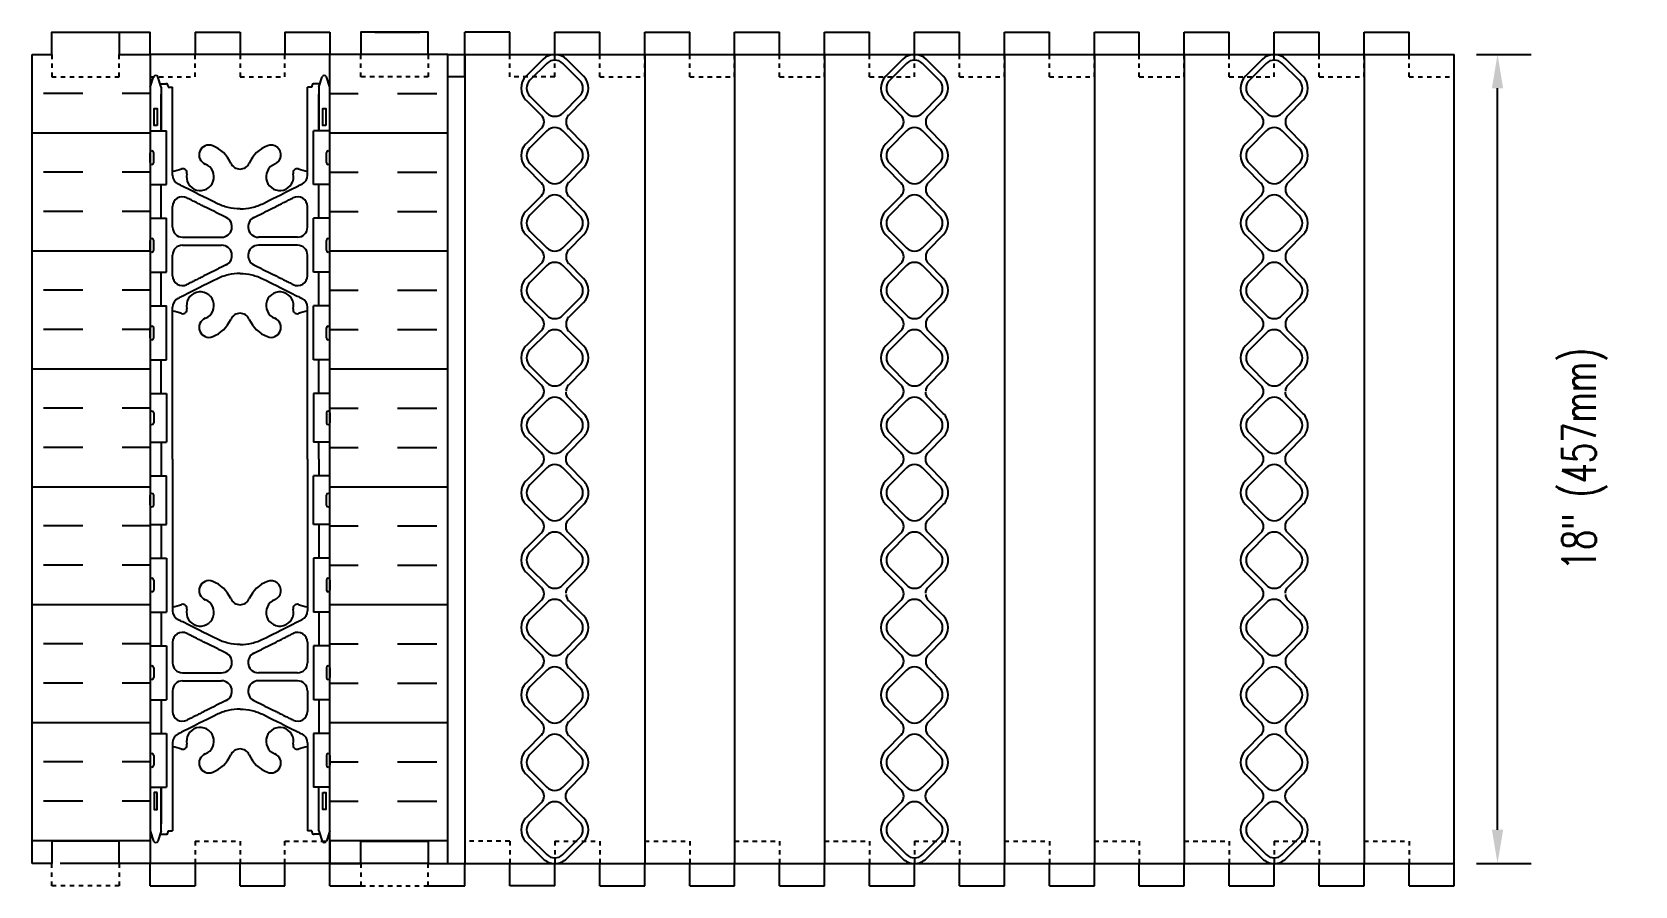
# Model space of a CAD drawing. Header units: inches. Extents: x 135.7 to 175.7, y 43.9 to 89.4.
# Drawn here: x 139.54 to 175.18, y 70.38 to 89.38 of the extents above; entities that cross this region are included whole.
import ezdxf

# ---------------------------------------------------------------- set-up
doc = ezdxf.new("R2010")
doc.units = ezdxf.units.IN
doc.header["$MEASUREMENT"] = 0
doc.linetypes.add('DASHED2', pattern=[0.375, 0.25, -0.125])
for name, color, linetype in [('HATCH', 12, 'Continuous'), ('line25', 2, 'Continuous'), ('LINE50', 5, 'Continuous'), ('LINE8', 8, 'Continuous'), ('LINE9', 9, 'Continuous'), ('TEXT', 4, 'Continuous'), ('Web_Edge', 9, 'Continuous')]:
    doc.layers.add(name, color=color, linetype=linetype)
doc.styles.add('DIM', font='romans.shx', dxfattribs={"width": 0.7})
doc.dimstyles.new('ext_8', dxfattribs={"dimscale": 8, "dimtxt": 0.09375, "dimasz": 0.09375, "dimexe": 0.09375, "dimexo": 0.0625, "dimgap": 0.0625, "dimtad": 1, "dimdec": 4, "dimzin": 3, "dimdsep": 46, "dimlunit": 4, "dimtxsty": 'DIM', "dimcen": 0.09, "dimdle": 0.09375, "dimclrt": 4, "dimadec": 0, "dimazin": 0, "dimtfac": 1, "dimtdec": 4, "dimtmove": 2, "dimatfit": 3, "dimfxl": 0, "dimfrac": 2, "dimtolj": 1, "dimtzin": 0, "dimarcsym": 0})

# ---------------------------------------------------------------- blocks, each defined once
blk = doc.blocks.new('*D17')
at = {"layer": 'Defpoints', "color": 0}
for p in [(171.162, 88.884), (172.128, 88.884), (171.162, 70.884)]:
    blk.add_point(p, dxfattribs=at)
at = {"layer": 'TEXT', "color": 0, "lineweight": -2}
for p, q in [((171.662, 88.884), (172.878, 88.884)), ((172.128, 71.634), (172.128, 88.134)), ((171.662, 70.884), (172.878, 70.884))]:
    blk.add_line(p, q, dxfattribs=at)
at = {"layer": 'TEXT', "color": 0}
for points in [[(172.003, 88.134), (172.253, 88.134), (172.128, 88.884)], [(172.003, 71.634), (172.253, 71.634), (172.128, 70.884)]]:
    blk.add_solid(points, dxfattribs=at)
at = {"layer": 'TEXT', "color": 4, "insert": (174.066, 79.884), "char_height": 0.75, "attachment_point": 5, "rotation": 90, "style": 'DIM'}
blk.add_mtext('\\A1;18" (457mm)', dxfattribs=at)
blk = doc.blocks.new('WEB_INSERT_FRONT')
for p, q in [((-0.265, 8.89), (-0.64, 8.515)), ((0.64, 8.515), (0.265, 8.89)), ((-0.64, 7.985), (-0.297, 7.641)), ((0.309, 7.653), (0.64, 7.985)), ((0.25, 7.512), (0.25, 7.488)), ((-0.297, 7.359), (-0.64, 7.015)), ((0.64, 7.015), (0.309, 7.347)), ((-0.64, 6.485), (-0.297, 6.141)), ((0.309, 6.153), (0.64, 6.485)), ((-0.297, 5.859), (-0.64, 5.515)), ((0.25, 6.012), (0.25, 5.988)), ((0.64, 5.515), (0.309, 5.847)), ((-0.64, 4.985), (-0.297, 4.641)), ((0.309, 4.653), (0.64, 4.985)), ((-0.297, 4.359), (-0.64, 4.015)), ((0.25, 4.512), (0.25, 4.488)), ((0.64, 4.015), (0.309, 4.347)), ((-0.297, 3.141), (-0.64, 3.485)), ((0.309, 3.153), (0.64, 3.485)), ((-0.297, 2.859), (-0.64, 2.515)), ((0.25, 3.012), (0.25, 2.988)), ((0.64, 2.515), (0.309, 2.847)), ((-0.64, 1.985), (-0.297, 1.641)), ((0.309, 1.653), (0.64, 1.985)), ((-0.297, 1.359), (-0.64, 1.015)), ((-0.64, 0.485), (-0.297, 0.141)), ((-0.297, -0.141), (-0.64, -0.485)), ((-0.64, -1.015), (-0.297, -1.359)), ((-0.297, -1.641), (-0.64, -1.985)), ((-0.64, -2.515), (-0.297, -2.859)), ((-0.297, -3.141), (-0.64, -3.485)), ((0.64, -3.485), (0.309, -3.153)), ((-0.64, -4.015), (-0.297, -4.359)), ((0.309, -4.347), (0.64, -4.015)), ((0.25, -4.488), (0.25, -4.512)), ((-0.297, -4.641), (-0.64, -4.985)), ((0.64, -4.985), (0.309, -4.653)), ((-0.64, -5.515), (-0.297, -5.859)), ((0.309, -5.847), (0.64, -5.515)), ((0.25, -5.988), (0.25, -6.012)), ((-0.297, -6.141), (-0.64, -6.485)), ((0.64, -6.485), (0.309, -6.153)), ((-0.64, -7.015), (-0.297, -7.359)), ((0.297, -7.359), (0.64, -7.015)), ((-0.297, -7.641), (-0.64, -7.985)), ((0.64, -7.985), (0.297, -7.641)), ((-0.64, -8.515), (-0.265, -8.89)), ((0.265, -8.89), (0.64, -8.515))]:
    blk.add_line(p, q)
for points in [[(-0.552, 8.073), (-0.177, 7.698, 0.414214), (0.177, 7.698), (0.552, 8.073, 0.414214), (0.552, 8.427), (0.177, 8.802, 0.414214), (-0.177, 8.802), (-0.552, 8.427, 0.414214)], [(-0.552, 6.573), (-0.177, 6.198, 0.414214), (0.177, 6.198), (0.552, 6.573, 0.414214), (0.552, 6.927), (0.177, 7.302, 0.414214), (-0.177, 7.302), (-0.552, 6.927, 0.414214)], [(-0.552, 5.073), (-0.177, 4.698, 0.414214), (0.177, 4.698), (0.552, 5.073, 0.414214), (0.552, 5.427), (0.177, 5.802, 0.414214), (-0.177, 5.802), (-0.552, 5.427, 0.414214)], [(-0.552, 3.573), (-0.177, 3.198, 0.414214), (0.177, 3.198), (0.552, 3.573, 0.414214), (0.552, 3.927), (0.177, 4.302, 0.414214), (-0.177, 4.302), (-0.552, 3.927, 0.414214)], [(-0.552, 3.573), (-0.177, 3.198, 0.414214), (0.177, 3.198), (0.552, 3.573, 0.414214), (0.552, 3.927), (0.177, 4.302, 0.414214), (-0.177, 4.302), (-0.552, 3.927, 0.414214)], [(-0.552, 2.073), (-0.177, 1.698, 0.414214), (0.177, 1.698), (0.552, 2.073, 0.414214), (0.552, 2.427), (0.177, 2.802, 0.414214), (-0.177, 2.802), (-0.552, 2.427, 0.414214)], [(-0.552, 0.573), (-0.177, 0.198, 0.414214), (0.177, 0.198), (0.552, 0.573, 0.414214), (0.552, 0.927), (0.177, 1.302, 0.414214), (-0.177, 1.302), (-0.552, 0.927, 0.414214)], [(-0.552, -0.927), (-0.177, -1.302, 0.414214), (0.177, -1.302), (0.552, -0.927, 0.414214), (0.552, -0.573), (0.177, -0.198, 0.414214), (-0.177, -0.198), (-0.552, -0.573, 0.414214)], [(-0.552, -2.427), (-0.177, -2.802, 0.414214), (0.177, -2.802), (0.552, -2.427, 0.414214), (0.552, -2.073), (0.177, -1.698, 0.414214), (-0.177, -1.698), (-0.552, -2.073, 0.414214)], [(-0.552, -3.927), (-0.177, -4.302, 0.414214), (0.177, -4.302), (0.552, -3.927, 0.414214), (0.552, -3.573), (0.177, -3.198, 0.414214), (-0.177, -3.198), (-0.552, -3.573, 0.414214)], [(-0.552, -5.427), (-0.177, -5.802, 0.414214), (0.177, -5.802), (0.552, -5.427, 0.414214), (0.552, -5.073), (0.177, -4.698, 0.414214), (-0.177, -4.698), (-0.552, -5.073, 0.414214)], [(-0.552, -6.927), (-0.177, -7.302, 0.414214), (0.177, -7.302), (0.552, -6.927, 0.414214), (0.552, -6.573), (0.177, -6.198, 0.414214), (-0.177, -6.198), (-0.552, -6.573, 0.414214)], [(-0.552, -8.427), (-0.177, -8.802, 0.414214), (0.177, -8.802), (0.552, -8.427, 0.414214), (0.552, -8.073), (0.177, -7.698, 0.414214), (-0.177, -7.698), (-0.552, -8.073, 0.414214)]]:
    blk.add_lwpolyline(points, format="xyb", close=True)
blk.add_lwpolyline([(0.25, -2.988, -0.198912), (0.309, -2.847), (0.64, -2.515, 0.414214), (0.64, -1.985), (0.309, -1.653, -0.198912), (0.25, -1.512), (0.25, -1.488, -0.198912), (0.309, -1.347), (0.64, -1.015, 0.414214), (0.64, -0.485), (0.309, -0.153, -0.198912), (0.25, -0.012), (0.25, 0.012, -0.198912), (0.309, 0.153), (0.64, 0.485, 0.414214), (0.64, 1.015), (0.309, 1.347, -0.198912), (0.25, 1.488)], format="xyb")
for centre, radius, start, end in [((0, 8.625), 0.375, 45, 135), ((-0.375, 8.25), 0.375, 135, 225), ((0.375, 8.25), 0.375, 315, 45), ((-0.438, 7.5), 0.2, 315, 45), ((0.45, 7.512), 0.2, 135, 180), ((0.45, 7.488), 0.2, 180, 225), ((-0.375, 6.75), 0.375, 135, 225), ((0.375, 6.75), 0.375, 315, 45), ((-0.438, 6), 0.2, 315, 45), ((0.45, 6.012), 0.2, 135, 180), ((0.45, 5.988), 0.2, 180, 225), ((-0.375, 5.25), 0.375, 135, 225), ((0.375, 5.25), 0.375, 315, 45), ((-0.438, 4.5), 0.2, 315, 45), ((0.45, 4.512), 0.2, 135, 180), ((0.45, 4.488), 0.2, 180, 225), ((-0.375, 3.75), 0.375, 135, 225), ((0.375, 3.75), 0.375, 315, 45), ((-0.438, 3), 0.2, 315, 45), ((0.45, 3.012), 0.2, 135, 180), ((0.45, 2.988), 0.2, 180, 225), ((-0.375, 2.25), 0.375, 135, 225), ((0.375, 2.25), 0.375, 315, 45), ((-0.438, 1.5), 0.2, 315, 45), ((0.45, 1.512), 0.2, 135, 180), ((-0.375, 0.75), 0.375, 135, 225), ((-0.438, 0), 0.2, 315, 45), ((-0.375, -0.75), 0.375, 135, 225), ((-0.438, -1.5), 0.2, 315, 45), ((-0.375, -2.25), 0.375, 135, 225), ((-0.438, -3), 0.2, 315, 45), ((0.45, -3.012), 0.2, 180, 225), ((-0.375, -3.75), 0.375, 135, 225), ((0.375, -3.75), 0.375, 315, 45), ((-0.438, -4.5), 0.2, 315, 45), ((0.45, -4.488), 0.2, 135, 180), ((0.45, -4.512), 0.2, 180, 225), ((-0.375, -5.25), 0.375, 135, 225), ((0.375, -5.25), 0.375, 315, 45), ((-0.438, -6), 0.2, 315, 45), ((0.45, -5.988), 0.2, 135, 180), ((0.45, -6.012), 0.2, 180, 225), ((-0.375, -6.75), 0.375, 135, 225), ((0.375, -6.75), 0.375, 315, 45), ((-0.438, -7.5), 0.2, 315, 45), ((0.438, -7.5), 0.2, 135, 225), ((-0.375, -8.25), 0.375, 135, 225), ((0.375, -8.25), 0.375, 315, 45), ((0, -8.625), 0.375, 225, 315)]:
    blk.add_arc(centre, radius, start, end)

msp = doc.modelspace()

# ---------------------------------------------------------------- hatches: boundary and pattern name
at = {"layer": 'HATCH'}
h = msp.add_hatch(dxfattribs=at)
h.set_pattern_fill('INSUL', color=256, scale=7, style=0)
h.set_pattern_definition([(180, (144.162, 76.6417), (0, 2.625), []), (180, (144.162, 77.5167), (0, 2.625), [0.875, -0.875]), (180, (144.162, 78.3917), (0, 2.625), [0.875, -0.875])])
h.paths.add_polyline_path([(139.5371, 88.88416), (139.9746, 88.88416), (139.9746, 88.38416), (141.4746, 88.38416), (141.4746, 88.88416), (142.1621, 88.88416), (142.1621, 70.88416), (141.4746, 70.88416), (141.4746, 71.38416), (139.9746, 71.38416), (139.9746, 70.88416), (139.5371, 70.88416)])
h = msp.add_hatch(dxfattribs=at)
h.set_pattern_fill('INSUL', color=256, scale=7, style=0)
h.set_pattern_definition([(0, (144.162, 76.6417), (0, 2.625), []), (0, (144.162, 77.5167), (0, 2.625), [0.875, -0.875]), (0, (144.162, 78.3917), (0, 2.625), [0.875, -0.875])])
h.paths.add_polyline_path([(146.1621, 70.88416), (146.8496, 70.88416), (146.8496, 71.38416), (148.3496, 71.38416), (148.3496, 70.88416), (148.7871, 70.88416), (148.7871, 88.88416), (148.3496, 88.88416), (148.3496, 88.38416), (146.8496, 88.38416), (146.8496, 88.88416), (146.1621, 88.88416)])

# ---------------------------------------------------------------- linework, layer by layer
for p, q in [((148.3496, 88.88416), (142.1621, 88.88416)), ((148.3496, 70.88416), (140.1621, 70.88416))]:
    msp.add_line(p, q, dxfattribs=at)
at = {"layer": 'line25'}
for p, q in [((142.1621, 88.88416), (142.1621, 70.88416)), ((146.1621, 70.88416), (146.1621, 88.88416)), ((149.1621, 88.88416), (149.1621, 70.88416)), ((153.1621, 88.88416), (153.1621, 70.88416)), ((155.1621, 88.88416), (155.1621, 70.88416)), ((157.1621, 88.88416), (157.1621, 70.88416)), ((161.1621, 88.88416), (161.1621, 70.88416)), ((163.1621, 88.88416), (163.1621, 70.88416)), ((165.1621, 88.88416), (165.1621, 70.88416)), ((169.1621, 88.88416), (169.1621, 70.88416)), ((142.1621, 87.18916), (142.52705, 87.18916)), ((142.52705, 85.98916), (142.52705, 87.18916)), ((145.79714, 85.98916), (145.79714, 87.18916)), ((146.1621, 87.18916), (145.79714, 87.18916)), ((142.1621, 85.98916), (142.52705, 85.98916)), ((146.1621, 85.98916), (145.79714, 85.98916)), ((142.1621, 85.23916), (142.52705, 85.23916)), ((142.52705, 84.03916), (142.52705, 85.23916)), ((145.79714, 84.03916), (145.79714, 85.23916)), ((146.1621, 85.23916), (145.79714, 85.23916)), ((142.1621, 84.03916), (142.52705, 84.03916)), ((146.1621, 84.03916), (145.79714, 84.03916)), ((142.1621, 83.28916), (142.52705, 83.28916)), ((142.52705, 82.08916), (142.52705, 83.28916)), ((145.79714, 82.08916), (145.79714, 83.28916)), ((146.1621, 83.28916), (145.79714, 83.28916)), ((142.1621, 82.08916), (142.52705, 82.08916)), ((146.1621, 82.08916), (145.79714, 82.08916)), ((142.1621, 81.33916), (142.52705, 81.33916)), ((142.52705, 81.33916), (142.52705, 80.25916)), ((145.79714, 81.33916), (145.79714, 80.25916)), ((146.1621, 81.33916), (145.79714, 81.33916)), ((142.1621, 80.25916), (142.52705, 80.25916)), ((146.1621, 80.25916), (145.79714, 80.25916)), ((142.1621, 79.50916), (142.52705, 79.50916)), ((142.52705, 78.42916), (142.52705, 79.50916)), ((145.79714, 78.42916), (145.79714, 79.50916)), ((146.1621, 79.50916), (145.79714, 79.50916)), ((142.1621, 78.42916), (142.52705, 78.42916)), ((146.1621, 78.42916), (145.79714, 78.42916)), ((142.1621, 77.67916), (142.52705, 77.67916)), ((142.52705, 77.67916), (142.52705, 76.47916)), ((145.79714, 77.67916), (145.79714, 76.47916)), ((146.1621, 77.67916), (145.79714, 77.67916)), ((142.1621, 76.47916), (142.52705, 76.47916)), ((146.1621, 76.47916), (145.79714, 76.47916)), ((142.1621, 75.72916), (142.52705, 75.72916)), ((142.52705, 75.72916), (142.52705, 74.52916)), ((145.79714, 75.72916), (145.79714, 74.52916)), ((146.1621, 75.72916), (145.79714, 75.72916)), ((142.1621, 74.52916), (142.52705, 74.52916)), ((146.1621, 74.52916), (145.79714, 74.52916)), ((142.1621, 73.77916), (142.52705, 73.77916)), ((142.52705, 73.77916), (142.52705, 72.57916)), ((145.79714, 73.77916), (145.79714, 72.57916)), ((146.1621, 73.77916), (145.79714, 73.77916)), ((142.1621, 72.57916), (142.52705, 72.57916)), ((146.1621, 72.57916), (145.79714, 72.57916))]:
    msp.add_line(p, q, dxfattribs=at)
at = {"layer": 'LINE50'}
for p, q in [((139.5371, 70.88416), (139.5371, 88.88416)), ((148.7871, 88.88416), (171.1621, 88.88416)), ((148.7871, 70.88416), (148.7871, 88.88416)), ((171.1621, 70.88416), (171.1621, 88.88416)), ((148.7871, 70.88416), (171.1621, 70.88416))]:
    msp.add_line(p, q, dxfattribs=at)
for points in [[(139.5371, 88.88416), (139.9746, 88.88416), (139.9746, 89.38416), (141.4746, 89.38416), (141.4746, 88.88416), (142.1621, 88.88416)], [(148.7871, 88.88416), (148.3496, 88.88416), (148.3496, 89.38416), (146.8496, 89.38416), (146.8496, 88.88416), (146.1621, 88.88416)], [(142.1621, 70.88416), (141.4746, 70.88416), (141.4746, 71.38416), (139.9746, 71.38416), (139.9746, 70.88416), (139.5371, 70.88416)], [(146.1621, 70.88416), (146.8496, 70.88416), (146.8496, 71.38416), (148.3496, 71.38416), (148.3496, 70.88416), (148.7871, 70.88416)]]:
    msp.add_lwpolyline(points, dxfattribs=at)
at = {"layer": 'LINE8'}
for p, q in [((141.4746, 89.38416), (142.1621, 89.38416)), ((142.1621, 88.88416), (142.1621, 89.38416)), ((143.1621, 89.38416), (143.1621, 88.88416)), ((143.1621, 89.38416), (144.1621, 89.38416)), ((144.1621, 89.38416), (144.1621, 88.88416)), ((145.1621, 89.38416), (145.1621, 88.88416)), ((145.1621, 89.38416), (146.1621, 89.38416)), ((146.1621, 89.38416), (146.1621, 88.88416)), ((147.1621, 89.38416), (148.1621, 89.38416)), ((146.1621, 71.38416), (146.1621, 70.88416)), ((147.1621, 71.38416), (148.1621, 71.38416)), ((142.1621, 70.38416), (142.1621, 70.88416)), ((143.1621, 70.88416), (143.1621, 70.38416)), ((144.1621, 70.38416), (144.1621, 70.88416)), ((145.1621, 70.38416), (145.1621, 70.88416)), ((146.1621, 70.38416), (146.1621, 70.88416)), ((142.1621, 70.38416), (143.1621, 70.38416)), ((144.1621, 70.38416), (145.1621, 70.38416)), ((146.1621, 70.38416), (146.8496, 70.38416)), ((148.3496, 70.38416), (149.1621, 70.38416))]:
    msp.add_line(p, q, dxfattribs=at)
at = {"layer": 'LINE8', "linetype": 'DASHED2', "ltscale": 0.15}
for p, q in [((143.1621, 88.38416), (143.1621, 88.88416)), ((144.1621, 88.88416), (144.1621, 88.38416)), ((145.1621, 88.38416), (145.1621, 88.88416)), ((142.1621, 88.38416), (143.1621, 88.38416)), ((144.1621, 88.38416), (145.1621, 88.38416)), ((143.1621, 71.38416), (144.1621, 71.38416)), ((143.1621, 71.38416), (143.1621, 70.88416)), ((144.1621, 71.38416), (144.1621, 70.88416)), ((145.1621, 71.38416), (146.1621, 71.38416)), ((145.1621, 70.88416), (145.1621, 71.38416))]:
    msp.add_line(p, q, dxfattribs=at)
at = {"layer": 'LINE9'}
for p, q in [((150.1621, 89.38416), (149.1621, 89.38416)), ((149.1621, 88.88416), (149.1621, 89.38416)), ((150.1621, 88.88416), (150.1621, 89.38416)), ((151.1621, 89.38416), (152.1621, 89.38416)), ((151.1621, 88.88416), (151.1621, 89.38416)), ((152.1621, 88.88416), (152.1621, 89.38416)), ((153.1621, 88.88416), (153.1621, 89.38416)), ((153.1621, 89.38416), (154.1621, 89.38416)), ((154.1621, 88.88416), (154.1621, 89.38416)), ((155.1621, 88.88416), (155.1621, 89.38416)), ((155.1621, 89.38416), (156.1621, 89.38416)), ((156.1621, 88.88416), (156.1621, 89.38416)), ((157.1621, 88.88416), (157.1621, 89.38416)), ((157.1621, 89.38416), (158.1621, 89.38416)), ((158.1621, 88.88416), (158.1621, 89.38416)), ((159.1621, 88.88416), (159.1621, 89.38416)), ((159.1621, 89.38416), (160.1621, 89.38416)), ((160.1621, 88.88416), (160.1621, 89.38416)), ((161.1621, 88.88416), (161.1621, 89.38416)), ((161.1621, 89.38416), (162.1621, 89.38416)), ((162.1621, 88.88416), (162.1621, 89.38416)), ((163.1621, 88.88416), (163.1621, 89.38416)), ((163.1621, 89.38416), (164.1621, 89.38416)), ((164.1621, 88.88416), (164.1621, 89.38416)), ((165.1621, 88.88416), (165.1621, 89.38416)), ((165.1621, 89.38416), (166.1621, 89.38416)), ((166.1621, 88.88416), (166.1621, 89.38416)), ((167.1621, 89.38416), (168.1621, 89.38416)), ((167.1621, 88.88416), (167.1621, 89.38416)), ((168.1621, 88.88416), (168.1621, 89.38416)), ((169.1621, 89.38416), (170.1621, 89.38416)), ((169.1621, 88.88416), (169.1621, 89.38416)), ((170.1621, 88.88416), (170.1621, 89.38416)), ((149.1621, 88.38416), (149.1621, 88.88416)), ((149.1621, 88.38416), (148.7871, 88.38416)), ((142.1621, 86.47916), (142.1621, 86.69916)), ((142.1621, 86.64416), (142.1621, 86.64416)), ((142.2021, 86.73916), (142.2021, 86.73916)), ((142.2421, 86.47916), (142.2421, 86.69916)), ((146.08209, 86.47916), (146.08209, 86.69916)), ((146.12209, 86.73916), (146.12209, 86.73916)), ((146.16209, 86.47916), (146.16209, 86.69916)), ((146.1621, 86.64416), (146.16209, 86.64416)), ((142.1621, 86.53416), (142.1621, 86.53416)), ((142.2021, 86.43916), (142.2021, 86.43916)), ((146.12209, 86.43916), (146.12209, 86.43916)), ((146.1621, 86.53416), (146.16209, 86.53416)), ((142.1621, 84.52916), (142.1621, 84.74916)), ((142.1621, 84.69416), (142.1621, 84.69416)), ((142.1621, 84.58416), (142.1621, 84.58416)), ((142.2021, 84.78916), (142.2021, 84.78916)), ((142.2021, 84.48916), (142.2021, 84.48916)), ((142.2421, 84.52916), (142.2421, 84.74916)), ((146.08209, 84.52916), (146.08209, 84.74916)), ((146.12209, 84.78916), (146.12209, 84.78916)), ((146.12209, 84.48916), (146.12209, 84.48916)), ((146.16209, 84.52916), (146.16209, 84.74916)), ((146.1621, 84.69416), (146.16209, 84.69416)), ((146.1621, 84.58416), (146.16209, 84.58416)), ((142.1621, 82.57916), (142.1621, 82.79916)), ((142.1621, 82.74416), (142.1621, 82.74416)), ((142.2021, 82.83916), (142.2021, 82.83916)), ((142.2421, 82.57916), (142.2421, 82.79916)), ((146.08209, 82.57916), (146.08209, 82.79916)), ((146.12209, 82.83916), (146.12209, 82.83916)), ((146.16209, 82.57916), (146.16209, 82.79916)), ((146.1621, 82.74416), (146.16209, 82.74416)), ((142.1621, 82.63416), (142.1621, 82.63416)), ((142.2021, 82.53916), (142.2021, 82.53916)), ((146.12209, 82.53916), (146.12209, 82.53916)), ((146.1621, 82.63416), (146.16209, 82.63416)), ((142.2021, 80.94916), (142.2021, 80.94916)), ((146.12209, 80.94916), (146.12209, 80.94916)), ((142.1621, 80.90916), (142.1621, 80.68916)), ((142.1621, 80.85416), (142.1621, 80.85416)), ((142.1621, 80.74416), (142.1621, 80.74416)), ((142.2021, 80.64916), (142.2021, 80.64916)), ((142.2421, 80.90916), (142.2421, 80.68916)), ((146.08209, 80.90916), (146.08209, 80.68916)), ((146.12209, 80.64916), (146.12209, 80.64916)), ((146.16209, 80.90916), (146.16209, 80.68916)), ((146.1621, 80.85416), (146.16209, 80.85416)), ((146.1621, 80.74416), (146.16209, 80.74416)), ((142.1621, 78.85916), (142.1621, 79.07916)), ((142.1621, 79.02416), (142.1621, 79.02416)), ((142.1621, 78.91416), (142.1621, 78.91416)), ((142.2021, 79.11916), (142.2021, 79.11916)), ((142.2021, 78.81916), (142.2021, 78.81916)), ((142.2421, 78.85916), (142.2421, 79.07916)), ((146.08209, 78.85916), (146.08209, 79.07916)), ((146.12209, 79.11916), (146.12209, 79.11916)), ((146.12209, 78.81916), (146.12209, 78.81916)), ((146.16209, 78.85916), (146.16209, 79.07916)), ((146.1621, 79.02416), (146.16209, 79.02416)), ((146.1621, 78.91416), (146.16209, 78.91416)), ((142.1621, 77.18916), (142.1621, 76.96916)), ((142.1621, 77.13416), (142.1621, 77.13416)), ((142.1621, 77.02416), (142.1621, 77.02416)), ((142.2021, 77.22916), (142.2021, 77.22916)), ((142.2421, 77.18916), (142.2421, 76.96916)), ((146.08209, 77.18916), (146.08209, 76.96916)), ((146.12209, 77.22916), (146.12209, 77.22916)), ((146.16209, 77.18916), (146.16209, 76.96916)), ((146.1621, 77.13416), (146.16209, 77.13416)), ((146.1621, 77.02416), (146.16209, 77.02416)), ((142.2021, 76.92916), (142.2021, 76.92916)), ((146.12209, 76.92916), (146.12209, 76.92916)), ((142.1621, 75.23916), (142.1621, 75.01916)), ((142.2421, 75.23916), (142.2421, 75.01916)), ((146.08209, 75.23916), (146.08209, 75.01916)), ((146.16209, 75.23916), (146.16209, 75.01916)), ((142.1621, 75.18416), (142.1621, 75.18416)), ((142.1621, 75.07416), (142.1621, 75.07416)), ((142.2021, 74.97916), (142.2021, 74.97916)), ((146.12209, 74.97916), (146.12209, 74.97916)), ((146.1621, 75.18416), (146.16209, 75.18416)), ((146.1621, 75.07416), (146.16209, 75.07416)), ((142.1621, 73.28916), (142.1621, 73.06916)), ((142.1621, 73.23416), (142.1621, 73.23416)), ((142.1621, 73.12416), (142.1621, 73.12416)), ((142.2021, 73.32916), (142.2021, 73.32916)), ((142.2421, 73.28916), (142.2421, 73.06916)), ((146.08209, 73.28916), (146.08209, 73.06916)), ((146.12209, 73.32916), (146.12209, 73.32916)), ((146.16209, 73.28916), (146.16209, 73.06916)), ((146.1621, 73.23416), (146.16209, 73.23416)), ((146.1621, 73.12416), (146.16209, 73.12416)), ((142.2021, 73.02916), (142.2021, 73.02916)), ((146.12209, 73.02916), (146.12209, 73.02916)), ((149.1621, 71.38416), (149.1621, 70.88416)), ((149.1621, 70.38416), (149.1621, 70.88416)), ((150.1621, 70.38416), (150.1621, 70.88416)), ((151.1621, 70.38416), (151.1621, 70.88416)), ((152.1621, 70.38416), (152.1621, 70.88416)), ((153.1621, 70.38416), (153.1621, 70.88416)), ((154.1621, 70.38416), (154.1621, 70.88416)), ((155.1621, 70.38416), (155.1621, 70.88416)), ((156.1621, 70.38416), (156.1621, 70.88416)), ((157.1621, 70.38416), (157.1621, 70.88416)), ((158.1621, 70.38416), (158.1621, 70.88416)), ((159.1621, 70.38416), (159.1621, 70.88416)), ((160.1621, 70.38416), (160.1621, 70.88416)), ((161.1621, 70.38416), (161.1621, 70.88416)), ((162.1621, 70.38416), (162.1621, 70.88416)), ((163.1621, 70.38416), (163.1621, 70.88416)), ((164.1621, 70.38416), (164.1621, 70.88416)), ((165.1621, 70.38416), (165.1621, 70.88416)), ((166.1621, 70.38416), (166.1621, 70.88416)), ((167.1621, 70.38416), (167.1621, 70.88416)), ((168.1621, 70.38416), (168.1621, 70.88416)), ((169.1621, 70.38416), (169.1621, 70.88416)), ((170.1621, 70.38416), (170.1621, 70.88416)), ((171.1621, 70.38416), (171.1621, 70.88416)), ((151.1621, 70.38416), (150.1621, 70.38416)), ((152.1621, 70.38416), (153.1621, 70.38416)), ((154.1621, 70.38416), (155.1621, 70.38416)), ((156.1621, 70.38416), (157.1621, 70.38416)), ((158.1621, 70.38416), (159.1621, 70.38416)), ((160.1621, 70.38416), (161.1621, 70.38416)), ((162.1621, 70.38416), (163.1621, 70.38416)), ((164.1621, 70.38416), (165.1621, 70.38416)), ((166.1621, 70.38416), (167.1621, 70.38416)), ((168.1621, 70.38416), (169.1621, 70.38416)), ((170.1621, 70.38416), (171.1621, 70.38416))]:
    msp.add_line(p, q, dxfattribs=at)
at = {"layer": 'LINE9', "linetype": 'DASHED2', "ltscale": 0.15}
for p, q in [((150.1621, 88.38416), (150.1621, 88.88416)), ((151.1621, 88.38416), (151.1621, 88.88416)), ((152.1621, 88.38416), (152.1621, 88.88416)), ((153.1621, 88.38416), (153.1621, 88.88416)), ((154.1621, 88.38416), (154.1621, 88.88416)), ((155.1621, 88.38416), (155.1621, 88.88416)), ((156.1621, 88.38416), (156.1621, 88.88416)), ((157.1621, 88.38416), (157.1621, 88.88416)), ((158.1621, 88.38416), (158.1621, 88.88416)), ((159.1621, 88.38416), (159.1621, 88.88416)), ((160.1621, 88.38416), (160.1621, 88.88416)), ((161.1621, 88.38416), (161.1621, 88.88416)), ((162.1621, 88.38416), (162.1621, 88.88416)), ((163.1621, 88.38416), (163.1621, 88.88416)), ((164.1621, 88.38416), (164.1621, 88.88416)), ((165.1621, 88.38416), (165.1621, 88.88416)), ((166.1621, 88.38416), (166.1621, 88.88416)), ((167.1621, 88.38416), (167.1621, 88.88416)), ((168.1621, 88.38416), (168.1621, 88.88416)), ((169.1621, 88.38416), (169.1621, 88.88416)), ((170.1621, 88.38416), (170.1621, 88.88416)), ((171.1621, 88.38416), (171.1621, 88.88416)), ((151.1621, 88.38416), (150.1621, 88.38416)), ((152.1621, 88.38416), (153.1621, 88.38416)), ((154.1621, 88.38416), (155.1621, 88.38416)), ((156.1621, 88.38416), (157.1621, 88.38416)), ((158.1621, 88.38416), (159.1621, 88.38416)), ((160.1621, 88.38416), (161.1621, 88.38416)), ((162.1621, 88.38416), (163.1621, 88.38416)), ((164.1621, 88.38416), (165.1621, 88.38416)), ((166.1621, 88.38416), (167.1621, 88.38416)), ((168.1621, 88.38416), (169.1621, 88.38416)), ((170.1621, 88.38416), (171.1621, 88.38416)), ((150.1621, 71.38416), (149.1621, 71.38416)), ((150.1621, 71.38416), (150.1621, 70.88416)), ((151.1621, 71.38416), (152.1621, 71.38416)), ((151.1621, 71.38416), (151.1621, 70.88416)), ((152.1621, 71.38416), (152.1621, 70.88416)), ((153.1621, 71.38416), (154.1621, 71.38416)), ((153.1621, 71.38416), (153.1621, 70.88416)), ((154.1621, 71.38416), (154.1621, 70.88416)), ((155.1621, 71.38416), (156.1621, 71.38416)), ((155.1621, 71.38416), (155.1621, 70.88416)), ((156.1621, 71.38416), (156.1621, 70.88416)), ((157.1621, 71.38416), (157.1621, 70.88416)), ((157.1621, 71.38416), (158.1621, 71.38416)), ((158.1621, 71.38416), (158.1621, 70.88416)), ((159.1621, 71.38416), (159.1621, 70.88416)), ((159.1621, 71.38416), (160.1621, 71.38416)), ((160.1621, 71.38416), (160.1621, 70.88416)), ((161.1621, 71.38416), (162.1621, 71.38416)), ((161.1621, 71.38416), (161.1621, 70.88416)), ((162.1621, 71.38416), (162.1621, 70.88416)), ((163.1621, 71.38416), (164.1621, 71.38416)), ((163.1621, 71.38416), (163.1621, 70.88416)), ((164.1621, 71.38416), (164.1621, 70.88416)), ((165.1621, 71.38416), (165.1621, 70.88416)), ((165.1621, 71.38416), (166.1621, 71.38416)), ((166.1621, 71.38416), (166.1621, 70.88416)), ((167.1621, 71.38416), (167.1621, 70.88416)), ((167.1621, 71.38416), (168.1621, 71.38416)), ((168.1621, 71.38416), (168.1621, 70.88416)), ((169.1621, 71.38416), (169.1621, 70.88416)), ((169.1621, 71.38416), (170.1621, 71.38416)), ((170.1621, 71.38416), (170.1621, 70.88416))]:
    msp.add_line(p, q, dxfattribs=at)
for points in [[(139.5371, 88.88416), (139.9746, 88.88416), (139.9746, 88.38416), (141.4746, 88.38416), (141.4746, 88.88416), (142.1621, 88.88416)], [(148.7871, 88.88416), (148.3496, 88.88416), (148.3496, 88.38416), (146.8496, 88.38416), (146.8496, 88.88416), (146.1621, 88.88416)], [(142.1621, 70.88416), (141.4746, 70.88416), (141.4746, 70.38416), (139.9746, 70.38416), (139.9746, 70.88416), (139.5371, 70.88416)], [(146.1621, 70.88416), (146.8496, 70.88416), (146.8496, 70.38416), (148.3496, 70.38416), (148.3496, 70.88416), (148.7871, 70.88416)]]:
    msp.add_lwpolyline(points, dxfattribs=at)
at = {"layer": 'LINE9'}
for centre, start, end in [((142.2021, 86.69916), 90, 180), ((142.2021, 86.69916), 360, 90), ((146.12209, 86.69916), 90, 180), ((146.12209, 86.69916), 0, 90), ((142.2021, 86.47916), 180, 270), ((142.2021, 86.47916), 270, 0), ((146.12209, 86.47916), 180, 270), ((146.12209, 86.47916), 270, 0), ((142.2021, 84.74916), 90, 180), ((142.2021, 84.52916), 180, 270), ((142.2021, 84.74916), 360, 90), ((142.2021, 84.52916), 270, 0), ((146.12209, 84.74916), 90, 180), ((146.12209, 84.52916), 180, 270), ((146.12209, 84.74916), 0, 90), ((146.12209, 84.52916), 270, 0), ((142.2021, 82.79916), 90, 180), ((142.2021, 82.79916), 360, 90), ((146.12209, 82.79916), 90, 180), ((146.12209, 82.79916), 0, 90), ((142.2021, 82.57916), 180, 270), ((142.2021, 82.57916), 270, 0), ((146.12209, 82.57916), 180, 270), ((146.12209, 82.57916), 270, 0), ((142.2021, 80.90916), 90, 180), ((142.2021, 80.90916), 0, 90), ((146.12209, 80.90916), 90, 180), ((146.12209, 80.90916), 360, 90), ((142.2021, 80.68916), 180, 270), ((142.2021, 80.68916), 270, 0), ((146.12209, 80.68916), 180, 270), ((146.12209, 80.68916), 270, 0), ((142.2021, 79.07916), 90, 180), ((142.2021, 78.85916), 180, 270), ((142.2021, 79.07916), 360, 90), ((142.2021, 78.85916), 270, 0), ((146.12209, 79.07916), 90, 180), ((146.12209, 78.85916), 180, 270), ((146.12209, 79.07916), 0, 90), ((146.12209, 78.85916), 270, 0), ((142.2021, 77.18916), 90, 180), ((142.2021, 77.18916), 0, 90), ((146.12209, 77.18916), 90, 180), ((146.12209, 77.18916), 360, 90), ((142.2021, 76.96916), 180, 270), ((142.2021, 76.96916), 270, 0), ((146.12209, 76.96916), 180, 270), ((146.12209, 76.96916), 270, 0), ((142.2021, 75.23916), 90, 180), ((142.2021, 75.23916), 0, 90), ((146.12209, 75.23916), 90, 180), ((146.12209, 75.23916), 360, 90), ((142.2021, 75.01916), 180, 270), ((142.2021, 75.01916), 270, 0), ((146.12209, 75.01916), 180, 270), ((146.12209, 75.01916), 270, 0), ((142.2021, 73.28916), 90, 180), ((142.2021, 73.28916), 0, 90), ((146.12209, 73.28916), 90, 180), ((146.12209, 73.28916), 360, 90), ((142.2021, 73.06916), 180, 270), ((142.2021, 73.06916), 270, 0), ((146.12209, 73.06916), 180, 270), ((146.12209, 73.06916), 270, 0)]:
    msp.add_arc(centre, 0.04, start, end, dxfattribs=at)
at = {"layer": 'Web_Edge'}
for p, q in [((142.1621, 88.15543), (142.2371, 88.38543)), ((142.4121, 88.15543), (142.3371, 88.38543)), ((142.38601, 88.23543), (142.5121, 88.23543)), ((142.4121, 88.15543), (142.4121, 87.18916)), ((142.5621, 88.18543), (142.5621, 88.15543)), ((142.5621, 88.18543), (142.5621, 88.18543)), ((142.5621, 88.15543), (142.6621, 88.15543)), ((142.6621, 86.1984), (142.6621, 88.15543)), ((145.7621, 88.15543), (145.6621, 88.15543)), ((145.6621, 86.1984), (145.6621, 88.15543)), ((145.7621, 88.18543), (145.7621, 88.18543)), ((145.7621, 88.18543), (145.7621, 88.15543)), ((145.93818, 88.23543), (145.8121, 88.23543)), ((145.9121, 88.15543), (145.9871, 88.38543)), ((145.9121, 88.15543), (145.9121, 87.18916)), ((146.1621, 88.15543), (146.0871, 88.38543)), ((142.6621, 85.03908), (142.6621, 85.49952)), ((145.6621, 85.03908), (145.6621, 85.49952)), ((142.88085, 84.82033), (143.75333, 84.82033)), ((142.88085, 84.64033), (143.75333, 84.64033)), ((145.44335, 84.82033), (144.57087, 84.82033)), ((145.44335, 84.64033), (144.57087, 84.64033)), ((142.6621, 83.96115), (142.6621, 84.42158)), ((145.6621, 83.96115), (145.6621, 84.42158)), ((142.6621, 79.88416), (142.6621, 83.26227)), ((145.6621, 79.88416), (145.6621, 83.26227)), ((142.6621, 79.88416), (142.6621, 76.50606)), ((145.6621, 79.88416), (145.6621, 76.50606)), ((142.6621, 75.80717), (142.6621, 75.34674)), ((145.6621, 75.80717), (145.6621, 75.34674)), ((142.88085, 75.12799), (143.75333, 75.12799)), ((142.88085, 74.94799), (143.75333, 74.94799)), ((145.44335, 75.12799), (144.57087, 75.12799)), ((145.44335, 74.94799), (144.57087, 74.94799)), ((142.6621, 74.72924), (142.6621, 74.26881)), ((145.6621, 74.72924), (145.6621, 74.26881)), ((142.6621, 73.56992), (142.6621, 71.61289)), ((145.6621, 73.56992), (145.6621, 71.61289)), ((142.4121, 71.61289), (142.4121, 72.57916)), ((145.9121, 71.61289), (145.9121, 72.57916)), ((142.1621, 71.61289), (142.2371, 71.38289)), ((142.4121, 71.61289), (142.3371, 71.38289)), ((142.38601, 71.53289), (142.5121, 71.53289)), ((142.5621, 71.61289), (142.6621, 71.61289)), ((142.5621, 71.58289), (142.5621, 71.61289)), ((142.5621, 71.58289), (142.5621, 71.58289)), ((145.7621, 71.61289), (145.6621, 71.61289)), ((145.7621, 71.61289), (145.7621, 71.58289)), ((145.7621, 71.58289), (145.7621, 71.58289)), ((145.93818, 71.53289), (145.8121, 71.53289)), ((145.9121, 71.61289), (145.9871, 71.38289)), ((146.1621, 71.61289), (146.0871, 71.38289))]:
    msp.add_line(p, q, dxfattribs=at)
for points in [[(142.4121, 87.18916), (142.4121, 88.00543)], [(145.9121, 87.18916), (145.9121, 88.00543)], [(142.4121, 85.23916), (142.4121, 85.98916)], [(145.9121, 85.23916), (145.9121, 85.98916)], [(142.4121, 83.28916), (142.4121, 84.03916)], [(145.9121, 83.28916), (145.9121, 84.03916)], [(142.4121, 81.33916), (142.4121, 82.08916)], [(145.9121, 81.33916), (145.9121, 82.08916)], [(142.4121, 80.25916), (142.4121, 79.50916)], [(145.9121, 79.88416), (145.9121, 80.25916)], [(145.9121, 79.88416), (145.9121, 79.50916)], [(142.4121, 78.42916), (142.4121, 77.67916)], [(145.9121, 78.42916), (145.9121, 77.67916)], [(142.4121, 76.47916), (142.4121, 75.72916)], [(145.9121, 76.47916), (145.9121, 75.72916)], [(142.4121, 74.52916), (142.4121, 73.77916)], [(145.9121, 74.52916), (145.9121, 73.77916)], [(142.4121, 72.57916), (142.4121, 71.76289)]]:
    msp.add_lwpolyline(points, dxfattribs=at)
for points in [[(142.3221, 87.30543), (142.2521, 87.30543), (142.2521, 87.68543), (142.3221, 87.68543)], [(146.0721, 87.30543), (146.0021, 87.30543), (146.0021, 87.68543), (146.0721, 87.68543)], [(142.3221, 72.46289), (142.2521, 72.46289), (142.2521, 72.08289), (142.3221, 72.08289)], [(146.0021, 72.46289), (146.0721, 72.46289), (146.0721, 72.08289), (146.0021, 72.08289)]]:
    msp.add_lwpolyline(points, close=True, dxfattribs=at)
for centre, radius, start, end in [((142.2871, 88.35876), 0.05667, 28.072487, 151.927513), ((146.0371, 88.35876), 0.05667, 28.072487, 151.927513), ((142.5121, 88.18543), 0.05, 0, 90), ((145.8121, 88.18543), 0.05, 90, 180), ((143.4721, 86.64978), 0.22, 68.196252, 248.196252), ((143.2771, 86.16234), 0.745, 24.331653, 68.196252), ((145.0471, 86.16234), 0.745, 111.803748, 155.668347), ((144.8521, 86.64978), 0.22, 291.803748, 111.803748), ((142.52313, 87.27876), 1, 277.987869, 289.906703), ((142.89272, 86.25335), 0.09, 346.679506, 108.865139), ((143.2771, 86.16234), 0.305, 166.679506, 68.196252), ((144.16549, 86.56406), 0.23, 204.331653, 269.153884), ((144.1587, 86.56406), 0.23, 270.846116, 335.668347), ((145.0471, 86.16234), 0.305, 111.803748, 13.320494), ((145.43147, 86.25335), 0.09, 71.134861, 193.320494), ((145.80106, 87.27876), 1, 250.093297, 262.012131), ((142.88085, 86.1984), 0.21875, 180, 243.416061), ((145.44335, 86.1984), 0.21875, 296.583939, 0), ((142.88085, 85.49952), 0.21875, 63.415887, 180), ((145.44335, 85.49952), 0.21875, 0, 116.584113), ((143.75333, 85.05033), 0.23, 270, 63.415887), ((144.57087, 85.05033), 0.23, 116.584113, 270), ((142.88085, 85.03908), 0.21875, 180, 270), ((145.44335, 85.03908), 0.21875, 270, 0), ((142.88085, 84.42158), 0.21875, 90, 180), ((143.75333, 84.41033), 0.23, 296.584113, 90), ((144.57087, 84.41033), 0.23, 90, 243.415887), ((145.44335, 84.42158), 0.21875, 0, 90), ((142.88085, 83.96115), 0.21875, 180, 296.584113), ((145.44335, 83.96115), 0.21875, 243.415887, 0), ((142.88085, 83.26227), 0.21875, 116.583973, 179.999985), ((143.2771, 83.29833), 0.305, 291.803748, 193.320494), ((145.0471, 83.29833), 0.305, 346.679506, 248.196252), ((145.44335, 83.26227), 0.21875, 0.000015, 63.416027), ((142.52313, 82.18191), 1, 70.093297, 82.012131), ((142.89272, 83.20732), 0.09, 251.134861, 13.320494), ((144.16549, 82.89661), 0.23, 90.846116, 155.668347), ((144.1587, 82.89661), 0.23, 24.331653, 89.153884), ((145.43147, 83.20732), 0.09, 166.679506, 288.865139), ((145.80106, 82.18191), 1, 97.987869, 109.906703), ((143.4721, 82.81088), 0.22, 111.803748, 291.803748), ((143.2771, 83.29833), 0.745, 291.803748, 335.668347), ((145.0471, 83.29833), 0.745, 204.331653, 248.196252), ((144.8521, 82.81088), 0.22, 248.196252, 68.196252), ((143.4721, 76.95744), 0.22, 68.196252, 248.196252), ((143.2771, 76.47), 0.745, 24.331653, 68.196252), ((145.0471, 76.47), 0.745, 111.803748, 155.668347), ((144.8521, 76.95744), 0.22, 291.803748, 111.803748), ((142.52313, 77.58642), 1, 277.987869, 289.906703), ((142.89272, 76.561), 0.09, 346.679506, 108.865139), ((143.2771, 76.47), 0.305, 166.679506, 68.196252), ((144.16549, 76.87171), 0.23, 204.331653, 269.153884), ((144.1587, 76.87171), 0.23, 270.846116, 335.668347), ((145.0471, 76.47), 0.305, 111.803748, 13.320494), ((145.43147, 76.561), 0.09, 71.134861, 193.320494), ((145.80106, 77.58642), 1, 250.093297, 262.012131), ((142.88085, 76.50606), 0.21875, 180.000015, 243.416027), ((145.44335, 76.50606), 0.21875, 296.583973, 359.999985), ((142.88085, 75.80717), 0.21875, 63.415887, 180), ((145.44335, 75.80717), 0.21875, 360, 116.584113), ((142.88085, 75.34674), 0.21875, 180, 270), ((143.75333, 75.35799), 0.23, 270, 63.415887), ((144.57087, 75.35799), 0.23, 116.584113, 270), ((145.44335, 75.34674), 0.21875, 270, 360), ((142.88085, 74.72924), 0.21875, 90, 180), ((143.75333, 74.71799), 0.23, 296.584113, 90), ((144.57087, 74.71799), 0.23, 90, 243.415887), ((145.44335, 74.72924), 0.21875, 360, 90), ((142.88085, 74.26881), 0.21875, 180, 296.584113), ((145.44335, 74.26881), 0.21875, 243.415887, 360), ((143.2771, 73.60598), 0.305, 291.803748, 193.320494), ((145.0471, 73.60598), 0.305, 346.679506, 248.196252), ((142.88085, 73.56992), 0.21875, 116.583939, 180), ((142.52313, 72.48956), 1, 70.093297, 82.012131), ((142.89272, 73.51497), 0.09, 251.134861, 13.320494), ((144.16549, 73.20426), 0.23, 90.846116, 155.668347), ((144.1587, 73.20426), 0.23, 24.331653, 89.153884), ((145.43147, 73.51497), 0.09, 166.679506, 288.865139), ((145.80106, 72.48956), 1, 97.987869, 109.906703), ((145.44335, 73.56992), 0.21875, 360, 63.416061), ((143.4721, 73.11854), 0.22, 111.803748, 291.803748), ((143.2771, 73.60598), 0.745, 291.803748, 335.668347), ((145.0471, 73.60598), 0.745, 204.331653, 248.196252), ((144.8521, 73.11854), 0.22, 248.196252, 68.196252), ((142.2871, 71.40956), 0.05667, 208.072487, 331.927513), ((142.5121, 71.58289), 0.05, 270, 0), ((145.8121, 71.58289), 0.05, 180, 270), ((146.0371, 71.40956), 0.05667, 208.072487, 331.927513)]:
    msp.add_arc(centre, radius, start, end, dxfattribs=at)
for points, degree, knots in [([(144.1621, 85.44778), (144.07355, 85.44844), (143.89393, 85.47006), (143.72386, 85.53193), (143.64281, 85.57249), (143.46637, 85.66079), (143.28992, 85.74909), (142.88778, 85.95032), (142.85439, 85.96703), (142.81945, 85.98451), (142.78295, 86.00278)], 3, [0.003684695, 0.003684695, 0.003684695, 0.003684695, 0.159602153, 0.319204307, 0.319204307, 0.319204307, 0.666669757, 0.666669757, 0.666669757, 0.695518434, 0.695518434, 0.695518434, 0.695518434]), ([(144.1621, 85.44778), (144.25065, 85.44844), (144.43026, 85.47006), (144.60033, 85.53193), (144.68138, 85.57249), (144.85783, 85.66079), (145.03428, 85.74909), (145.43641, 85.95032), (145.4698, 85.96703), (145.50474, 85.98451), (145.54124, 86.00278)], 3, [0.003684695, 0.003684695, 0.003684695, 0.003684695, 0.159602153, 0.319204307, 0.319204307, 0.319204307, 0.666669757, 0.666669757, 0.666669757, 0.695518434, 0.695518434, 0.695518434, 0.695518434]), ([(143.85626, 85.25602), (143.3603, 85.5042), (142.97874, 85.69514)], 1, [0.06232755, 0.06232755, 1, 1.72139746, 1.72139746]), ([(144.46794, 85.25602), (144.96389, 85.5042), (145.34545, 85.69514)], 1, [0.06232755, 0.06232755, 1, 1.72139746, 1.72139746]), ([(143.85626, 84.20465), (143.3603, 83.95647), (142.97874, 83.76553)], 1, [0.06232755, 0.06232755, 1, 1.72139746, 1.72139746]), ([(144.46794, 84.20465), (144.96389, 83.95647), (145.34545, 83.76553)], 1, [0.06232755, 0.06232755, 1, 1.72139746, 1.72139746]), ([(144.1621, 84.01289), (144.07355, 84.01223), (143.89393, 83.9906), (143.72386, 83.92873), (143.64281, 83.88818), (143.46637, 83.79988), (143.28992, 83.71158), (142.88778, 83.51035), (142.85439, 83.49364), (142.81945, 83.47615), (142.78295, 83.45789)], 3, [0.003684695, 0.003684695, 0.003684695, 0.003684695, 0.159602153, 0.319204307, 0.319204307, 0.319204307, 0.666669757, 0.666669757, 0.666669757, 0.695518495, 0.695518495, 0.695518495, 0.695518495]), ([(144.1621, 84.01289), (144.25065, 84.01223), (144.43026, 83.9906), (144.60033, 83.92873), (144.68138, 83.88818), (144.85783, 83.79988), (145.03428, 83.71158), (145.43641, 83.51035), (145.4698, 83.49364), (145.50474, 83.47615), (145.54124, 83.45789)], 3, [0.003684695, 0.003684695, 0.003684695, 0.003684695, 0.159602153, 0.319204307, 0.319204307, 0.319204307, 0.666669757, 0.666669757, 0.666669757, 0.695518495, 0.695518495, 0.695518495, 0.695518495]), ([(144.1621, 75.75543), (144.07355, 75.75609), (143.89393, 75.77772), (143.72386, 75.83959), (143.64281, 75.88015), (143.46637, 75.96844), (143.28992, 76.05674), (142.88778, 76.25797), (142.85439, 76.27468), (142.81945, 76.29217), (142.78295, 76.31043)], 3, [0.003684695, 0.003684695, 0.003684695, 0.003684695, 0.159602153, 0.319204307, 0.319204307, 0.319204307, 0.666669757, 0.666669757, 0.666669757, 0.695518495, 0.695518495, 0.695518495, 0.695518495]), ([(144.1621, 75.75543), (144.25065, 75.75609), (144.43026, 75.77772), (144.60033, 75.83959), (144.68138, 75.88015), (144.85783, 75.96844), (145.03428, 76.05674), (145.43641, 76.25797), (145.4698, 76.27468), (145.50474, 76.29217), (145.54124, 76.31043)], 3, [0.003684695, 0.003684695, 0.003684695, 0.003684695, 0.159602153, 0.319204307, 0.319204307, 0.319204307, 0.666669757, 0.666669757, 0.666669757, 0.695518495, 0.695518495, 0.695518495, 0.695518495]), ([(143.85626, 75.56367), (143.3603, 75.81186), (142.97874, 76.0028)], 1, [0.06232755, 0.06232755, 1, 1.72139746, 1.72139746]), ([(144.46794, 75.56367), (144.96389, 75.81186), (145.34545, 76.0028)], 1, [0.06232755, 0.06232755, 1, 1.72139746, 1.72139746]), ([(143.85626, 74.5123), (143.3603, 74.26412), (142.97874, 74.07318)], 1, [0.06232755, 0.06232755, 1, 1.72139746, 1.72139746]), ([(144.46794, 74.5123), (144.96389, 74.26412), (145.34545, 74.07318)], 1, [0.06232755, 0.06232755, 1, 1.72139746, 1.72139746]), ([(144.1621, 74.32055), (144.07355, 74.31989), (143.89393, 74.29826), (143.72386, 74.23639), (143.64281, 74.19583), (143.46637, 74.10753), (143.28992, 74.01924), (142.88778, 73.818), (142.85439, 73.80129), (142.81945, 73.78381), (142.78295, 73.76555)], 3, [0.003684695, 0.003684695, 0.003684695, 0.003684695, 0.159602153, 0.319204307, 0.319204307, 0.319204307, 0.666669757, 0.666669757, 0.666669757, 0.695518434, 0.695518434, 0.695518434, 0.695518434]), ([(144.1621, 74.32055), (144.25065, 74.31989), (144.43026, 74.29826), (144.60033, 74.23639), (144.68138, 74.19583), (144.85783, 74.10753), (145.03428, 74.01924), (145.43641, 73.818), (145.4698, 73.80129), (145.50474, 73.78381), (145.54124, 73.76555)], 3, [0.003684695, 0.003684695, 0.003684695, 0.003684695, 0.159602153, 0.319204307, 0.319204307, 0.319204307, 0.666669757, 0.666669757, 0.666669757, 0.695518434, 0.695518434, 0.695518434, 0.695518434])]:
    msp.add_open_spline(points, degree=degree, knots=knots, dxfattribs=at)

# ---------------------------------------------------------------- block references
at = {"layer": 'HATCH'}
for p in [(151.1621, 79.88416), (159.1621, 79.88416), (167.1621, 79.88416)]:
    msp.add_blockref('WEB_INSERT_FRONT', p, dxfattribs=at)

# ---------------------------------------------------------------- dimensions: what is measured, and where the dimension line sits
at = {"layer": 'TEXT'}
dim = msp.add_linear_dim(base=(172.12842, 88.88416), p1=(171.1621, 70.88416), p2=(171.1621, 88.88416), angle=90, text='18" (457mm)', dimstyle='ext_8', dxfattribs=at)
dim.commit()
dim.dimension.update_dxf_attribs({"geometry": '*D17', "text_midpoint": (174.06592, 79.88416), "dimtype": 160})

doc.saveas('drawing.dxf')
